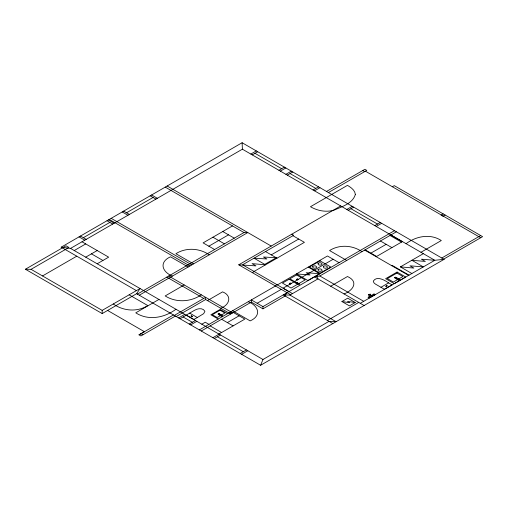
<?xml version="1.0" encoding="UTF-8"?>
<svg xmlns="http://www.w3.org/2000/svg" width="508" height="508" viewBox="0 0 508 508"><rect width="100%" height="100%" fill="white"/><g stroke="black" fill="none" stroke-linecap="round" stroke-linejoin="round"><path stroke-width="0.76" d="M201.276 331.013L251.333 302.114L251.333 299.911L262.985 306.597L394.462 230.689M251.333 302.114L262.954 308.826L262.954 306.616M25.4 269.24L31.058 269.323L68.917 247.459L66.021 245.789L25.4 269.24L102.191 313.576L136.633 293.694L260.61 365.271L262.966 359.493L329.006 321.367L336.074 321.704L289.947 295.072L283.21 294.926L332.829 323.571M286.449 293.053L285.121 296.024L262.954 308.826M290.671 283.737C290.716 282.461 288.715 284.118 290.538 283.813M297.847 279.591C297.891 278.314 295.897 279.971 297.713 279.667M219.716 314.376L219.481 313.601L218.376 313.601L217.983 314.058L218.376 314.509L219.481 314.509M136.633 293.694L140.043 288.525L102.178 310.382L31.058 269.323M197.32 317.519L203.664 313.658L204.915 311.321C203.054 307.556 197.637 308.4 194.602 310.261L186.239 315.087L193.885 319.5L197.32 317.519L189.674 313.099M136.411 290.62L61.182 247.186L242.113 142.729L444.087 259.34L260.61 365.271M83.331 237.712L109.861 222.396M126.517 212.776L153.041 197.466M61.182 247.186L70.549 248.406L242.392 149.193L434.81 260.28L444.087 259.34M74.244 250.539L85.719 243.916M250.838 154.064L256.292 150.92M42.545 275.933L76.752 256.184M252.273 154.896L257.721 151.746M85.719 257.162L97.187 250.539M97.187 263.785L108.655 257.162L82.017 241.783M278.93 170.288L284.385 167.138M280.365 171.113L285.82 167.964M285.896 174.308L291.351 171.158M287.331 175.133L292.779 171.99M232.486 225.914L203.098 242.881L214.573 249.504M208.832 246.19L228.498 234.836M313.08 189.998L318.529 186.855M314.509 190.83L319.964 187.681M137.363 294.113L243.986 232.556L247.809 232.556L139.275 295.218M326.498 191.453L364.884 169.297L366.795 170.402L328.416 192.557M158.947 299.441L135.769 312.82C148.285 320.986 164.516 317.837 175.939 309.251M184.201 284.95L165.176 295.935C176.162 302.889 190.697 302.101 201.32 294.831M290.563 294.716L238.747 264.801L340.69 205.943M346.78 209.461L352.235 206.311M348.215 210.287L353.67 207.137M271.259 254.87L298.691 239.033M392.347 186.747L394.259 185.642L482.6 236.652L443.694 259.112M175.374 316.059L140.932 335.94L139.001 334.829L173.457 314.954M174.295 315.436L205.651 297.332L205.651 299.536L230.721 314.014M264.77 264.376L276.238 257.753M254.064 271.437L304.413 242.341L292.945 235.718M176.206 316.541L205.651 299.536M252.336 272.65L254.248 271.545M207.474 300.59L222.593 291.865C232.613 295.802 229.33 305.302 220.682 308.216M178.6 317.919L184.779 314.357M180.035 318.751L186.214 315.182M189.23 324.06L195.415 320.491M190.665 324.891L196.85 321.323M201.79 324.218L205.238 322.231L208.953 324.377M374.783 225.622L380.232 222.479M376.212 226.454L381.667 223.304M275.234 285.871L277.146 284.766M199.365 329.908L275.457 285.998M277.381 284.899L327.47 255.981L339.058 262.674M333.153 259.258L283.07 288.169L288.969 291.579M257.188 303.244L281.261 289.35M227.349 322.593L239.109 315.805M319.716 273.698L307.873 280.537L296.399 273.914L310.064 274.987L306.165 272.739L319.716 273.698L308.248 267.075M218.834 334.016L221.513 332.467M212.884 337.718L219.062 334.15M364.103 305.518L314.477 276.866L319.843 275.977L396.373 231.794M214.319 338.544L220.497 334.975M289.947 295.072L317.976 278.892L316.389 275.768M370.897 253.136L386.188 244.31M443.198 213.9L441.071 215.132L442.989 216.237L445.116 215.011M391.903 247.618L376.619 256.445L365.15 249.822M330.676 286.22L347.485 276.517C359.029 281.718 353.022 290.544 344.037 293.935M406.063 243.688C416.084 236.156 430.327 233.363 441.306 240.538L420.961 252.286M391.751 265.697L392.227 265.424L409.067 275.146M240.214 353.498L246.393 349.929M241.649 354.324L247.828 350.755M411.855 273.52L400.387 266.897L423.329 253.651M341.909 301.53L347.713 298.177L355.244 302.52L349.434 305.873L341.909 301.53L349.796 302.73L347.497 301.403L355.244 302.52M380.956 287.293L388.601 282.88L392.036 284.867L384.391 289.281L375.272 283.985L373.907 282.778L373.285 281.146C376.745 275.526 384.696 280.187 388.601 282.88M370.459 295.554L370.973 295.256M327.463 320.472L358.731 302.419M370.821 295.764L368.052 297.364L369.214 298.037L375.26 294.551L374.091 293.878L371.335 295.466M360.28 303.314L434.81 260.28L421.43 259.201L425.336 261.455L411.874 260.261L423.329 266.897L409.962 265.824L413.861 268.078L400.406 266.884M441.782 258.007L480.689 235.547M139.001 334.829L144.431 331.711L107.607 310.452M238.747 264.801L255.956 265.887L252.057 263.633L265.513 264.827L254.064 258.191L266.891 258.978L263.449 256.991L276.295 257.785M228.81 312.909L232.632 312.909L168.719 276.009M365.423 171.196L480.689 237.75M362.75 170.523L364.668 171.634M254.997 153.321L281.661 168.713M290.055 173.558L315.805 188.43M350.939 208.712L377.507 224.053M390.862 235.007L402.33 241.624L391.916 247.631L380.429 240.995M390.023 235.477L401.504 242.106M364.7 250.082L408.591 275.419M361.969 251.657C352.469 245.097 339.42 244.297 329.565 250.552L346.723 260.458M291.751 234.201L293.662 235.306L242.57 264.801L292.475 293.611M373.482 294.234L374.644 294.907M372.504 296.139L370.859 295.192L370.167 294.183L368.44 294.557L368.598 295.091L371.989 296.437M368.681 297.002L369.862 297.663M167.17 185.998L271.202 246.062M319.843 275.977L363.728 301.32M165.259 187.103L243.986 232.556M265.513 251.555L277.006 258.191M222.764 231.527L234.239 238.15M151.613 194.983L157.347 198.291M150.178 195.809L155.912 199.117M212.928 237.204L224.403 243.827M209.271 254.806C199.485 248.069 186.055 247.269 175.908 253.702L193.542 263.887M123.654 211.118L129.388 214.433M122.218 211.95L127.953 215.259M111.176 218.326L191.814 264.884M109.264 219.431L189.903 265.989M108.426 219.913L114.16 223.222M188.163 266.992L170.517 256.807C158.75 262.007 162.039 271.958 172.428 276.079M248.247 301.689C258.604 305.791 261.887 315.703 250.158 320.891L232.581 310.737M106.991 220.739L112.725 224.053M233.369 312.49L244.843 319.113L221.615 332.524L210.134 325.901M166.808 277.114L203.74 298.437M227.54 313.639L220.193 309.397L210.858 314.782L218.211 319.03M80.467 236.055L86.201 239.363M79.032 236.88L84.766 240.195M221.615 319.278L233.083 325.901M91.453 253.848L102.921 260.471M70.549 248.406L262.966 359.493M183.121 316.967L192.322 322.275M217.405 336.76L243.307 351.714M129.146 294.811L147.777 305.568C137.23 312.306 123.317 311.08 113.284 303.968M140.976 333.692L142.907 334.804M242.113 142.729L242.392 149.193M102.178 310.382L102.191 313.576M368.668 294.869L370.23 294.24L368.668 294.869M355.359 194.456C352.793 203.448 341.928 206.68 334.131 210.128C326.193 212.484 317.519 210.884 310.471 206.712L347.472 185.35C350.901 187.433 354.946 190.094 355.359 194.456M312.674 266.56L312.998 267.824L314.681 268.275L316.357 267.824L316.84 267.03L315.493 265.868L313.868 265.868L312.674 266.56M318.027 263.468L318.351 264.731L320.034 265.189L321.71 264.731L322.193 263.938L320.846 262.782L319.221 262.782L318.027 263.468M318.027 269.646L318.351 270.916L320.034 271.367L321.71 270.916L322.193 270.116L320.846 268.961L319.214 268.961L318.027 269.646M323.38 266.56L323.704 267.824L325.387 268.275L327.063 267.824L327.546 267.03L326.2 265.868L324.568 265.868L323.38 266.56M219.469 314.058L218.389 314.058L219.469 314.058M291.167 283.553L290.22 284.099L289.274 283.553L290.22 283.007L291.167 283.553M298.342 279.413L297.396 279.959L296.45 279.413L297.396 278.867L298.342 279.413M396.304 277.679L395.357 278.225L394.411 277.679L395.357 277.127L396.304 277.679M394.906 277.495C395.04 278.854 396.773 276.898 394.906 277.495M373.907 294.754L373.907 294.754M369.31 297.275L369.672 297.224L369.31 297.275M191.465 315.786L190.881 316.116L192.1 316.821L192.678 316.484L191.465 315.786M220.059 310.217L212.287 314.712L217.132 317.506L224.911 313.017L220.059 310.217M220.053 314.166L218.904 314.827L221.583 316.37L222.726 315.709L220.053 314.166M320.034 260.845L309.328 267.03L320.034 273.209L330.74 267.03L320.034 260.845M289.141 279.209L282.435 283.083L291.04 288.049L297.745 284.175L289.141 279.209M296.577 274.942L289.871 278.816L298.469 283.781L305.181 279.908L296.577 274.942M297.104 282.581L295.954 283.248L298.634 284.791L299.784 284.131L297.104 282.581M397.097 272.059L385.629 278.682L394.252 283.661L405.721 277.038L397.097 272.059M396.907 273.05L387.344 278.568L393.357 282.042L402.914 276.517L396.907 273.05M397.167 278.06L396.018 278.721L398.697 280.264L399.847 279.603L397.167 278.06M386.81 285.56L385.597 286.264L386.175 286.595L387.388 285.896L386.81 285.56"/></g></svg>
